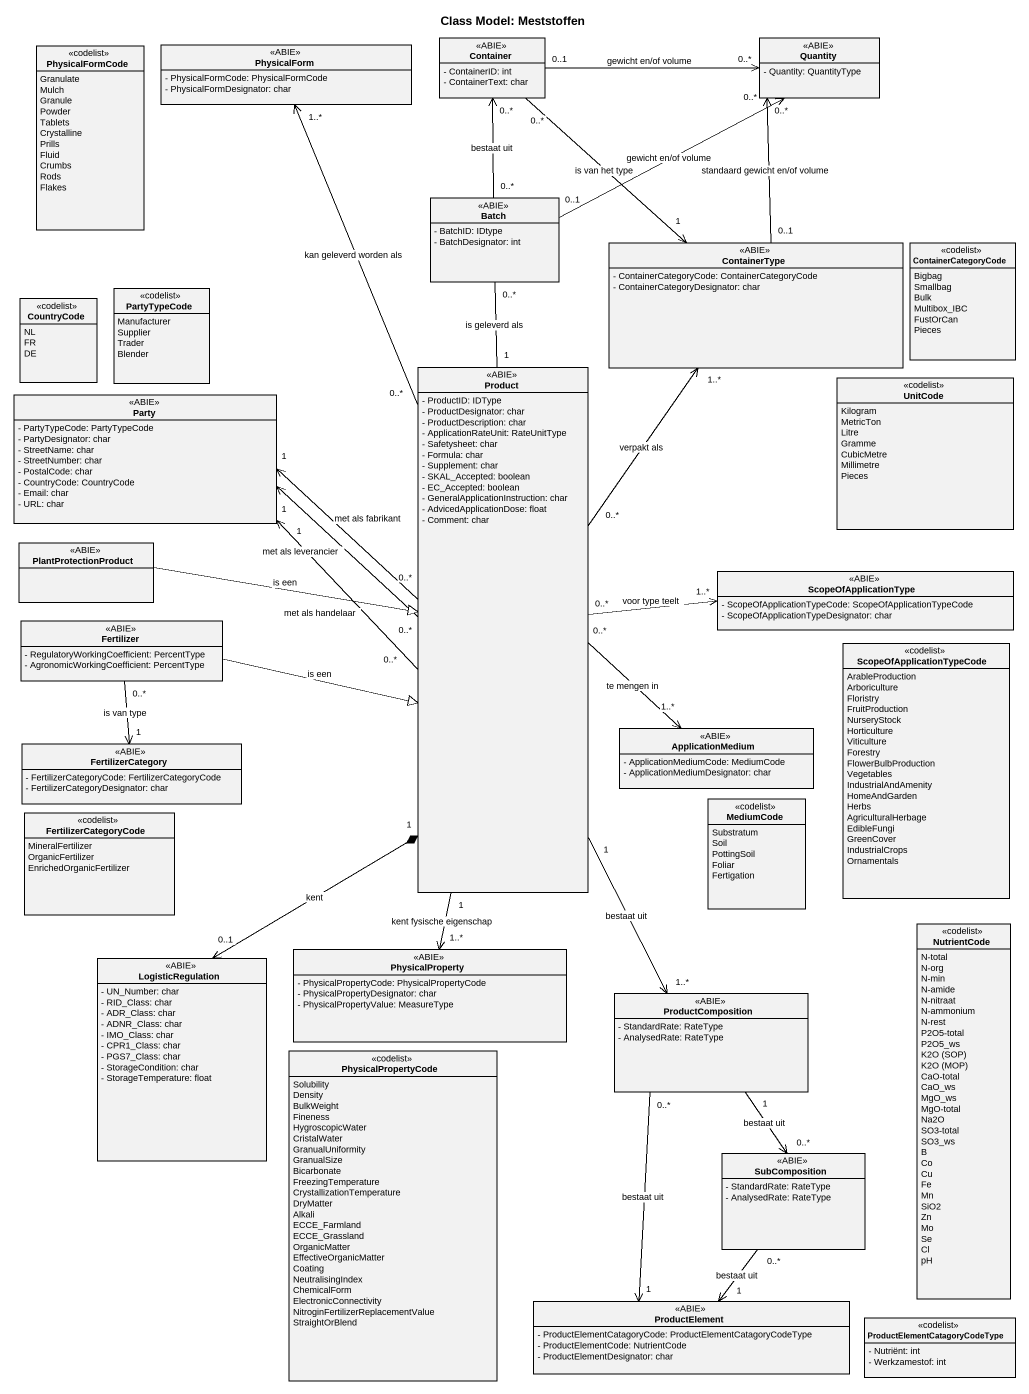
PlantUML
@startuml
title Class Model: Meststoffen
hide circle
hide empty members
skinparam classAttributeIconSize 0
class PhysicalFormCode <<codelist>> {
  Granulate
  Mulch
  Granule
  Powder
  Tablets
  Crystalline
  Prills
  Fluid
  Crumbs
  Rods
  Flakes
}
class PhysicalForm <<ABIE>> {
  - PhysicalFormCode: PhysicalFormCode
  - PhysicalFormDesignator: char
}
class Container <<ABIE>> {
  - ContainerID: int
  - ContainerText: char
}
class Quantity <<ABIE>> {
  - Quantity: QuantityType
}
class Batch <<ABIE>> {
  - BatchID: IDtype
  - BatchDesignator: int
}
class ContainerType <<ABIE>> {
  - ContainerCategoryCode: ContainerCategoryCode
  - ContainerCategoryDesignator: char
}
class ContainerCategoryCode <<codelist>> {
  Bigbag
  Smallbag
  Bulk
  Multibox_IBC
  FustOrCan
  Pieces
}
class CountryCode <<codelist>> {
  NL
  FR
  DE
}
class PartyTypeCode <<codelist>> {
  Manufacturer
  Supplier
  Trader
  Blender
}
class Party <<ABIE>> {
  - PartyTypeCode: PartyTypeCode
  - PartyDesignator: char
  - StreetName: char
  - StreetNumber: char
  - PostalCode: char
  - CountryCode: CountryCode
  - Email: char
  - URL: char
}
class Product <<ABIE>> {
  - ProductID: IDType
  - ProductDesignator: char
  - ProductDescription: char
  - ApplicationRateUnit: RateUnitType
  - Safetysheet: char
  - Formula: char
  - Supplement: char
  - SKAL_Accepted: boolean
  - EC_Accepted: boolean
  - GeneralApplicationInstruction: char
  - AdvicedApplicationDose: float
  - Comment: char
}
class UnitCode <<codelist>> {
  Kilogram
  MetricTon
  Litre
  Gramme
  CubicMetre
  Millimetre
  Pieces
}
class PlantProtectionProduct <<ABIE>>
class ScopeOfApplicationType <<ABIE>> {
  - ScopeOfApplicationTypeCode: ScopeOfApplicationTypeCode
  - ScopeOfApplicationTypeDesignator: char
}
class Fertilizer <<ABIE>> {
  - RegulatoryWorkingCoefficient: PercentType
  - AgronomicWorkingCoefficient: PercentType
}
class ScopeOfApplicationTypeCode <<codelist>> {
  ArableProduction
  Arboriculture
  Floristry
  FruitProduction
  NurseryStock
  Horticulture
  Viticulture
  Forestry
  FlowerBulbProduction
  Vegetables
  IndustrialAndAmenity
  HomeAndGarden
  Herbs
  AgriculturalHerbage
  EdibleFungi
  GreenCover
  IndustrialCrops
  Ornamentals
}
class ApplicationMedium <<ABIE>> {
  - ApplicationMediumCode: MediumCode
  - ApplicationMediumDesignator: char
}
class FertilizerCategory <<ABIE>> {
  - FertilizerCategoryCode: FertilizerCategoryCode
  - FertilizerCategoryDesignator: char
}
class FertilizerCategoryCode <<codelist>> {
  MineralFertilizer
  OrganicFertilizer
  EnrichedOrganicFertilizer
}
class MediumCode <<codelist>> {
  Substratum
  Soil
  PottingSoil
  Foliar
  Fertigation
}
class NutrientCode <<codelist>> {
  N-total
  N-org
  N-min
  N-amide
  N-nitraat
  N-ammonium
  N-rest
  P2O5-total
  P2O5_ws
  {field} K2O (SOP)
  {field} K2O (MOP)
  CaO-total
  CaO_ws
  MgO_ws
  MgO-total
  Na2O
  SO3-total
  SO3_ws
  B
  Co
  Cu
  Fe
  Mn
  SiO2
  Zn
  Mo
  Se
  Cl
  pH
}
class LogisticRegulation <<ABIE>> {
  - UN_Number: char
  - RID_Class: char
  - ADR_Class: char
  - ADNR_Class: char
  - IMO_Class: char
  - CPR1_Class: char
  - PGS7_Class: char
  - StorageCondition: char
  - StorageTemperature: float
}
class PhysicalProperty <<ABIE>> {
  - PhysicalPropertyCode: PhysicalPropertyCode
  - PhysicalPropertyDesignator: char
  - PhysicalPropertyValue: MeasureType
}
class ProductComposition <<ABIE>> {
  - StandardRate: RateType
  - AnalysedRate: RateType
}
class PhysicalPropertyCode <<codelist>> {
  Solubility
  Density
  BulkWeight
  Fineness
  HygroscopicWater
  CristalWater
  GranualUniformity
  GranualSize
  Bicarbonate
  FreezingTemperature
  CrystallizationTemperature
  DryMatter
  Alkali
  ECCE_Farmland
  ECCE_Grassland
  OrganicMatter
  EffectiveOrganicMatter
  Coating
  NeutralisingIndex
  ChemicalForm
  ElectronicConnectivity
  NitroginFertilizerReplacementValue
  StraightOrBlend
}
class SubComposition <<ABIE>> {
  - StandardRate: RateType
  - AnalysedRate: RateType
}
class ProductElement <<ABIE>> {
  - ProductElementCatagoryCode: ProductElementCatagoryCodeType
  - ProductElementCode: NutrientCode
  - ProductElementDesignator: char
}
class "ProductElementCatagoryCodeType" as ProductElementCatagoryCodeTy <<codelist>> {
  - Nutriënt: int
  - Werkzamestof: int
}
Container "0..1" -right-> "0..*" Quantity : gewicht en/of volume
Container "0..*" --> "1" ContainerType : is van het type
Batch "0..*" -up-> "0..*" Container : bestaat uit
Batch "0..1" -right-> "0..*" Quantity : gewicht en/of volume
ContainerType "0..1" -up-> "0..*" Quantity : standaard gewicht en/of volume
Product "0..*" -up-> "1..*" PhysicalForm : kan geleverd worden als
Product "1" -up- "0..*" Batch : is geleverd als
Product "0..*" -up-> "1..*" ContainerType : verpakt als
Product "0..*" -left-> "1" Party : met als fabrikant
Product "0..*" -left-> "1" Party : met als leverancier
Product "0..*" -left-> "1" Party : met als handelaar
Product "0..*" -right-> "1..*" ScopeOfApplicationType : voor type teelt
Product "0..*" --> "1..*" ApplicationMedium : te mengen in
Product "1" *--> "0..1" LogisticRegulation : kent
Product "1" --> "1..*" PhysicalProperty : kent fysische eigenschap
Product "1" --> "1..*" ProductComposition : bestaat uit
PlantProtectionProduct -right-|> Product : is een
Fertilizer -right-|> Product : is een
Fertilizer "0..*" --> "1" FertilizerCategory : is van type
ProductComposition "1" --> "0..*" SubComposition : bestaat uit
ProductComposition "0..*" --> "1" ProductElement : bestaat uit
SubComposition "0..*" --> "1" ProductElement : bestaat uit
@enduml
